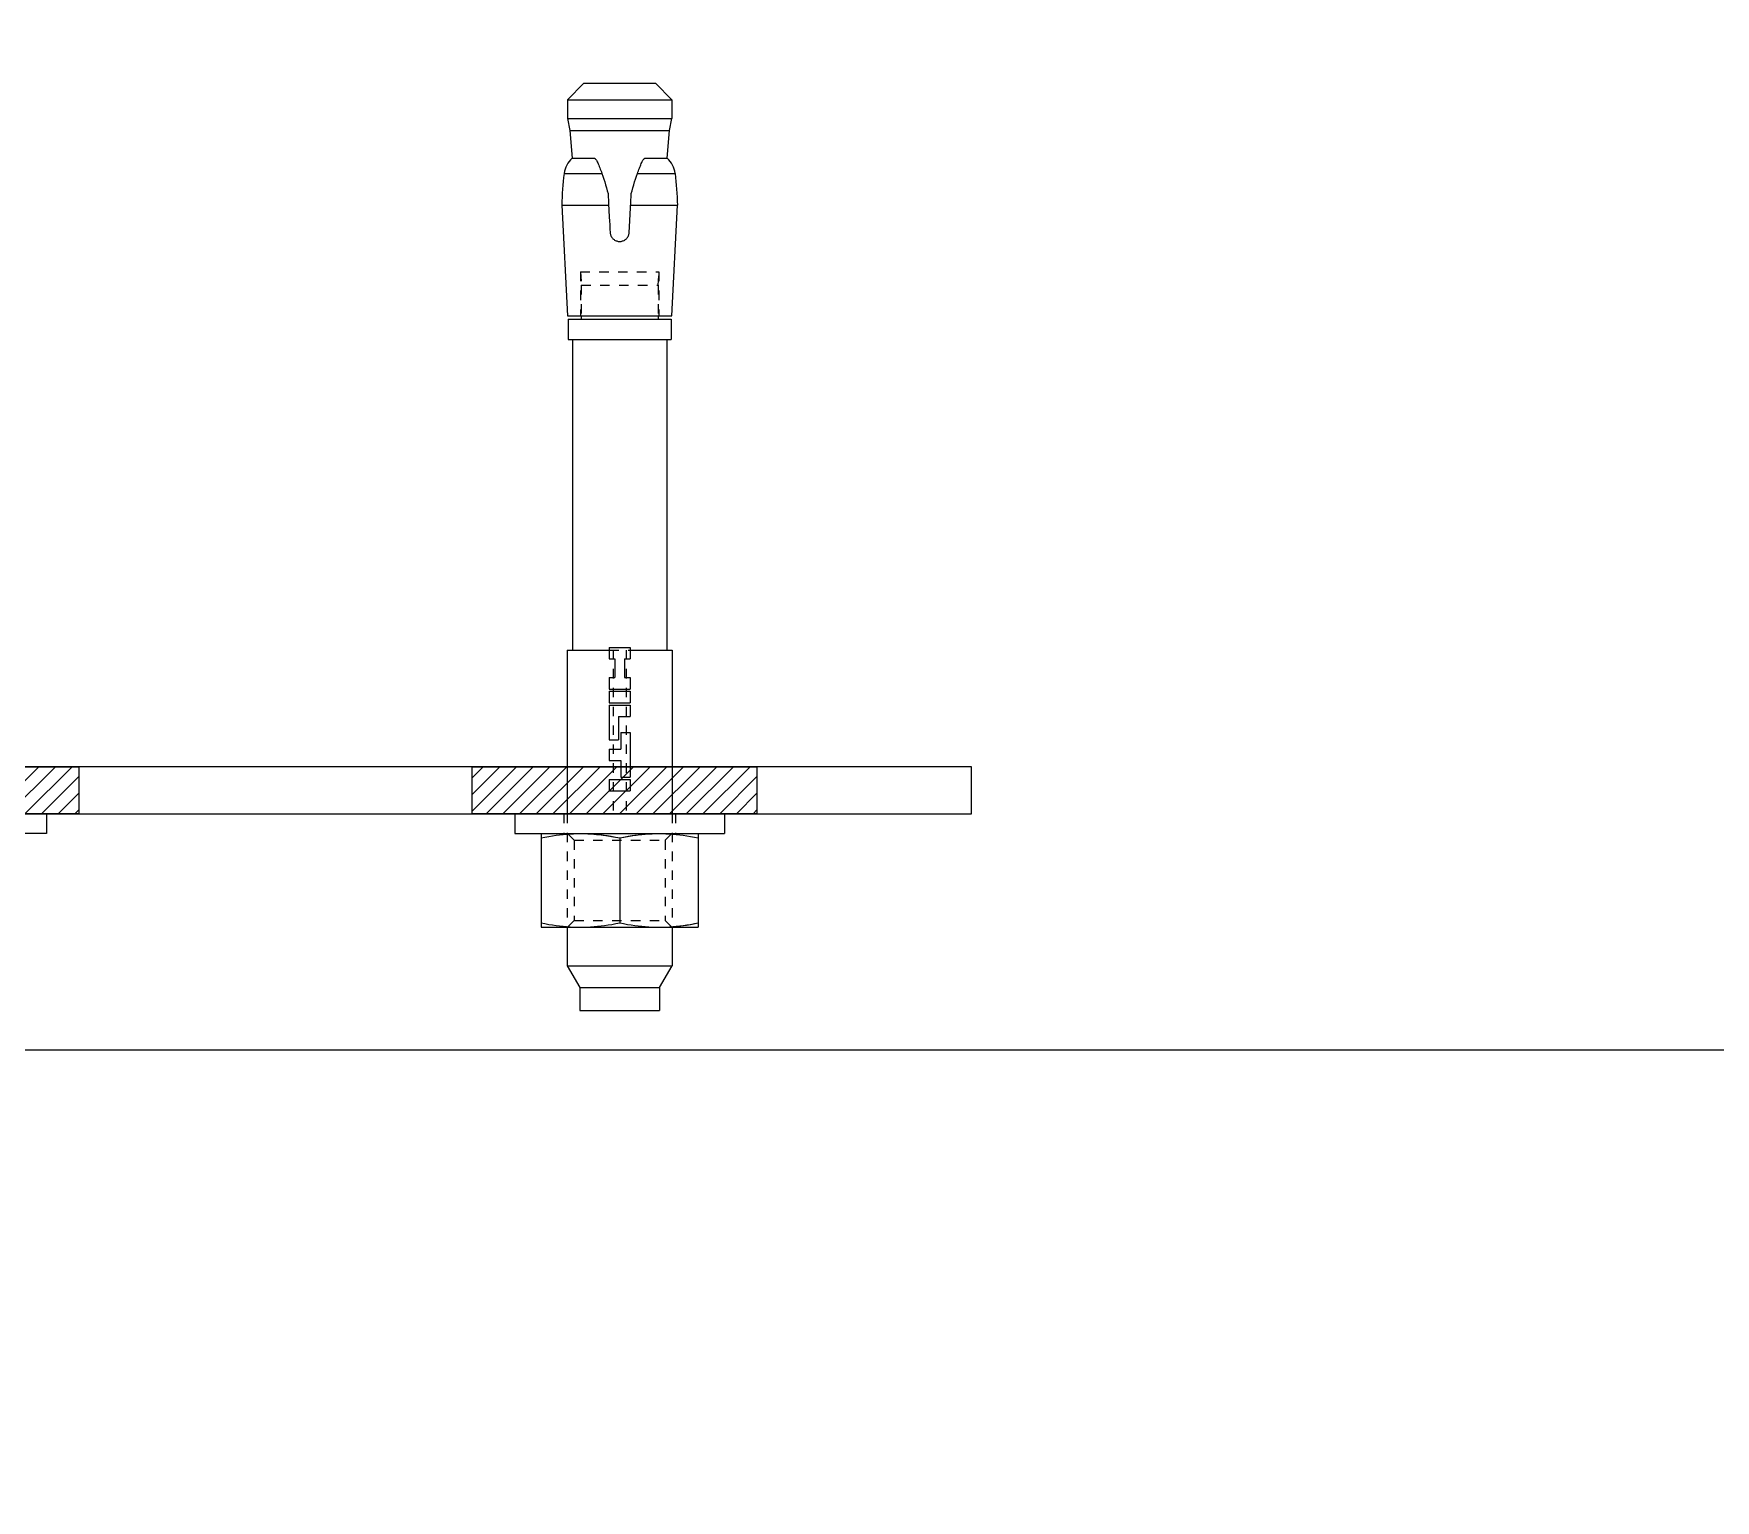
# Model space of a CAD drawing. Header units: inches. Extents: x 21 to 32698, y 13 to 3712.
# Drawn here: x 17379.13 to 17396.95, y 974.31 to 989.85 of the extents above; entities that cross this region are included whole.
import ezdxf

# ---------------------------------------------------------------- set-up
doc = ezdxf.new("R2010")
doc.units = ezdxf.units.IN
doc.header["$MEASUREMENT"] = 0
doc.set_wipeout_variables(frame=1)
for name, pattern in [('DOT', [6.35, 0, -6.35]), ('phl_center', [0.75, 0.4, -0.35]), ('phl_thick', [0])]:
    doc.linetypes.add(name, pattern=pattern)
for name, color, linetype, lineweight in [('Z_MİM_-KM-BEAM-RAY', 8, 'DOT', 25), ('Z_MİM_-KM-GLAZ', 8, 'Continuous', 25), ('Z_MİM_-KM-IZO-THERMAL-ROCKWOOL', 8, 'BATTING', 25), ('Z_MİM_-KM-WALL', 8, 'Continuous', 25), ('Z_MİM_-KM-WALL-PLASTER', 8, 'Continuous', 25), ('Z_MİM_ALUMINIUM', 8, 'Continuous', 25), ('Z_MİM_projection', 8, 'Continuous', 25)]:
    doc.layers.add(name, color=color, linetype=linetype, lineweight=lineweight)
doc.linetypes.add('BATTING', pattern='A,0.00254,-2.54,[134,ltypeshp.shx,S=2.54,R=0,X=-2.54,Y=0],-5.08,[134,ltypeshp.shx,S=2.54,R=180,X=2.54,Y=0],-2.54', length=10.16254)

# ---------------------------------------------------------------- blocks, each defined once
blk = doc.blocks.new('-KM_Kiriş İzi-2K')
at = {"layer": 'Z_MİM_-KM-BEAM-RAY'}
blk.add_line((2035, 0), (2654.998, 0), dxfattribs=at)
blk = doc.blocks.new('DÜBEL')
at = {"layer": 'Z_MİM_projection', "linetype": 'phl_thick'}
for p, q in [((0, 10.42), (2.08, 10.42)), ((0, -11.81), (0, 10.42)), ((2.08, -11.81), (2.08, 10.42)), ((2.08, 7.64), (12.01, 7.64)), ((2.39, 6.82), (2.46, 7.23)), ((2.46, 7.23), (2.55, 7.64)), ((11.68, 7), (11.55, 7.64)), ((12.01, -9.03), (12.01, 7.64)), ((-52.78, 4.83), (-64.52, 5.45)), ((-64.52, 0.47), (-64.52, 5.45)), ((2.18, 5.3), (2.22, 5.67)), ((2.22, 5.67), (2.27, 6.05)), ((2.27, 6.05), (2.32, 6.43)), ((2.32, 6.43), (2.39, 6.82)), ((11.78, 6.38), (11.68, 7)), ((11.86, 5.78), (11.78, 6.38)), ((11.93, 5.19), (11.86, 5.78)), ((-77.43, 3.09), (-75.69, 4.83)), ((-75.69, 4.83), (-73.69, 4.83)), ((-75.69, -6.22), (-75.69, 4.83)), ((-72.43, 4.57), (-73.69, 4.83)), ((-73.69, -6.22), (-73.69, 4.83)), ((-69.49, 4.35), (-72.43, 4.57)), ((-72.43, -5.96), (-72.43, 4.57)), ((-69.49, 1.95), (-69.49, 4.35)), ((-67.88, 1.18), (-67.88, 5.2)), ((-52.78, -6.22), (-52.78, 4.83)), ((-52.43, 4.76), (-50.28, 4.76)), ((-52.43, -6.15), (-52.43, 4.76)), ((-50.28, -6.15), (-50.28, 4.76)), ((-50.28, 4.31), (-17.36, 4.31)), ((-17.36, 4.86), (0, 4.86)), ((-17.36, 0.41), (-17.36, 4.86)), ((2.08, 3.47), (2.09, 3.84)), ((2.09, 3.84), (2.1, 4.2)), ((2.1, 4.2), (2.12, 4.57)), ((2.12, 4.57), (2.14, 4.93)), ((2.14, 4.93), (2.18, 5.3)), ((11.98, 4.62), (11.93, 5.19)), ((12, 4.05), (11.98, 4.62)), ((12.01, 3.47), (12, 4.05)), ((12.01, 4.86), (16.11, 4.86)), ((18.4, 3.54), (16.11, 4.86)), ((16.11, -6.25), (16.11, 4.86)), ((-77.43, -4.48), (-77.43, 3.09)), ((-69.46, 1.92), (-69.49, 1.95)), ((-69.42, 1.89), (-69.46, 1.92)), ((-69.39, 1.86), (-69.42, 1.89)), ((-69.35, 1.83), (-69.39, 1.86)), ((-69.31, 1.79), (-69.35, 1.83)), ((-69.27, 1.76), (-69.31, 1.79)), ((-52.78, 3.37), (-52.43, 3.37)), ((2.09, 3.07), (2.08, 3.47)), ((2.1, 2.67), (2.09, 3.07)), ((2.12, 2.27), (2.1, 2.67)), ((2.16, 1.87), (2.12, 2.27)), ((2.2, 1.46), (2.16, 1.87)), ((11.92, 1.65), (11.95, 2.01)), ((11.95, 2.01), (11.98, 2.38)), ((11.98, 2.38), (12, 2.74)), ((12, 2.74), (12.01, 3.11)), ((12.01, 3.11), (12.01, 3.47)), ((18.4, 3.54), (20.83, 3.54)), ((18.4, -4.93), (18.4, 3.54)), ((20.83, -4.93), (20.83, 3.54)), ((-69.23, 1.73), (-69.27, 1.76)), ((-69.13, 1.69), (-69.23, 1.73)), ((-69.03, 1.64), (-69.13, 1.69)), ((-68.92, 1.59), (-69.03, 1.64)), ((-68.8, 1.55), (-68.92, 1.59)), ((-68.68, 1.5), (-68.8, 1.55)), ((-68.56, 1.44), (-68.68, 1.5)), ((-68.43, 1.39), (-68.56, 1.44)), ((-68.3, 1.34), (-68.43, 1.39)), ((-68.16, 1.29), (-68.3, 1.34)), ((-68.02, 1.24), (-68.16, 1.29)), ((-67.88, 1.18), (-68.02, 1.24)), ((-67.58, 1.08), (-67.88, 1.18)), ((-67.28, 0.98), (-67.58, 1.08)), ((-66.98, 0.88), (-67.28, 0.98)), ((-66.67, 0.79), (-66.98, 0.88)), ((-66.36, 0.7), (-66.67, 0.79)), ((-66.05, 0.62), (-66.36, 0.7)), ((-65.74, 0.54), (-66.05, 0.62)), ((-65.56, 0.53), (-65.74, 0.54)), ((-65.39, 0.52), (-65.56, 0.53)), ((-65.04, 0.5), (-65.39, 0.52)), ((-64.87, 0.49), (-65.04, 0.5)), ((-61.6, 0.32), (-64.87, 0.49)), ((-61.52, 0.31), (-61.6, 0.32)), ((-61.44, 0.29), (-61.52, 0.31)), ((-61.36, 0.27), (-61.44, 0.29)), ((-61.29, 0.24), (-61.36, 0.27)), ((-61.21, 0.21), (-61.29, 0.24)), ((-61.15, 0.17), (-61.21, 0.21)), ((-61.08, 0.12), (-61.15, 0.17)), ((-61.02, 0.07), (-61.08, 0.12)), ((-60.96, 0.02), (-61.02, 0.07)), ((-60.91, -0.03), (-60.96, 0.02)), ((-17.65, 0.41), (-16.43, 0.41)), ((-17.65, -1.8), (-17.65, 0.41)), ((-16.43, -0.17), (-16.43, 0.41)), ((-14.44, 0.41), (-13.23, 0.41)), ((-14.44, -0.17), (-14.44, 0.41)), ((-13.23, -1.8), (-13.23, 0.41)), ((-12.99, 0.41), (-11.77, 0.41)), ((-12.99, -1.8), (-12.99, 0.41)), ((-11.77, -1.8), (-11.77, 0.41)), ((-11.53, 0.41), (-10.31, 0.41)), ((-11.53, -1.8), (-11.53, 0.41)), ((-10.31, -0.82), (-10.31, 0.41)), ((-8.64, 0.41), (-3.89, 0.41)), ((-8.64, -0.57), (-8.64, 0.41)), ((-3.89, -0.57), (-3.89, 0.41)), ((-3.65, 0.41), (-2.43, 0.41)), ((-3.65, -1.8), (-3.65, 0.41)), ((-2.43, -1.8), (-2.43, 0.41)), ((2.25, 1.05), (2.2, 1.46)), ((2.31, 0.63), (2.25, 1.05)), ((2.38, 0.2), (2.31, 0.63)), ((2.46, -0.24), (2.38, 0.2)), ((11.63, -0.28), (11.71, 0.12)), ((11.71, 0.12), (11.77, 0.51)), ((11.77, 0.51), (11.83, 0.9)), ((11.83, 0.9), (11.88, 1.27)), ((11.88, 1.27), (11.92, 1.65)), ((-63.26, -1.8), (-62.84, -1.78)), ((-62.84, -1.78), (-62.43, -1.75)), ((-62.43, -1.75), (-62.01, -1.73)), ((-62.01, -1.73), (-61.6, -1.71)), ((-61.6, -1.71), (-61.52, -1.7)), ((-61.52, -1.7), (-61.44, -1.68)), ((-61.44, -1.68), (-61.36, -1.66)), ((-61.36, -1.66), (-61.29, -1.63)), ((-61.29, -1.63), (-61.21, -1.6)), ((-61.21, -1.6), (-61.15, -1.56)), ((-61.15, -1.56), (-61.08, -1.51)), ((-61.08, -1.51), (-61.02, -1.46)), ((-61.02, -1.46), (-60.96, -1.41)), ((-60.96, -1.41), (-60.91, -1.35)), ((-60.86, -0.1), (-60.91, -0.03)), ((-60.91, -1.35), (-60.86, -1.29)), ((-60.82, -0.16), (-60.86, -0.1)), ((-60.86, -1.29), (-60.82, -1.23)), ((-60.78, -0.23), (-60.82, -0.16)), ((-60.82, -1.23), (-60.78, -1.16)), ((-60.74, -0.31), (-60.78, -0.23)), ((-60.78, -1.16), (-60.74, -1.08)), ((-60.72, -0.38), (-60.74, -0.31)), ((-60.74, -1.08), (-60.72, -1.01)), ((-60.69, -0.46), (-60.72, -0.38)), ((-60.72, -1.01), (-60.69, -0.93)), ((-60.68, -0.54), (-60.69, -0.46)), ((-60.69, -0.93), (-60.68, -0.85)), ((-60.67, -0.62), (-60.68, -0.54)), ((-60.68, -0.85), (-60.67, -0.77)), ((-60.67, -0.69), (-60.67, -0.62)), ((-60.67, -0.77), (-60.67, -0.69)), ((-16.43, -0.17), (-14.44, -0.17)), ((-16.43, -1.19), (-14.44, -1.19)), ((-16.43, -1.8), (-16.43, -1.19)), ((-14.44, -1.8), (-14.44, -1.19)), ((-10.31, -0.82), (-7.84, -0.82)), ((-8.64, -0.57), (-6.87, -0.57)), ((-7.84, -1.8), (-7.84, -0.82)), ((-6.87, -1.8), (-6.87, -0.57)), ((-5.65, -0.57), (-3.89, -0.57)), ((-5.65, -1.8), (-5.65, -0.57)), ((2.31, -2.02), (2.38, -1.59)), ((2.38, -1.59), (2.46, -1.15)), ((2.55, -0.69), (2.46, -0.24)), ((2.46, -1.15), (2.55, -0.69)), ((2.55, -0.69), (11.55, -0.69)), ((11.55, -0.69), (11.63, -0.28)), ((11.63, -1.11), (11.55, -0.69)), ((11.71, -1.51), (11.63, -1.11)), ((11.77, -1.9), (11.71, -1.51)), ((-69.49, -3.34), (-69.46, -3.31)), ((-69.49, -5.74), (-69.49, -3.34)), ((-69.46, -3.31), (-69.42, -3.28)), ((-69.42, -3.28), (-69.39, -3.25)), ((-69.39, -3.25), (-69.35, -3.21)), ((-69.35, -3.21), (-69.31, -3.18)), ((-69.31, -3.18), (-69.27, -3.15)), ((-69.27, -3.15), (-69.23, -3.12)), ((-69.23, -3.12), (-69.12, -3.07)), ((-69.12, -3.07), (-69.01, -3.02)), ((-69.01, -3.02), (-68.88, -2.97)), ((-68.88, -2.97), (-68.75, -2.91)), ((-68.75, -2.91), (-68.62, -2.86)), ((-68.62, -2.86), (-68.48, -2.8)), ((-68.48, -2.8), (-68.34, -2.75)), ((-68.34, -2.75), (-68.19, -2.69)), ((-68.19, -2.69), (-68.04, -2.63)), ((-68.04, -2.63), (-67.88, -2.57)), ((-67.88, -2.57), (-67.58, -2.47)), ((-67.88, -6.59), (-67.88, -2.57)), ((-67.58, -2.47), (-67.28, -2.37)), ((-67.28, -2.37), (-66.98, -2.27)), ((-66.98, -2.27), (-66.67, -2.18)), ((-66.67, -2.18), (-66.36, -2.09)), ((-66.36, -2.09), (-66.05, -2.01)), ((-66.05, -2.01), (-65.74, -1.93)), ((-65.74, -1.93), (-65.56, -1.92)), ((-65.56, -1.92), (-65.39, -1.91)), ((-65.39, -1.91), (-65.04, -1.89)), ((-65.04, -1.89), (-64.87, -1.88)), ((-64.87, -1.88), (-64.69, -1.87)), ((-64.69, -1.87), (-63.26, -1.8)), ((-64.52, -6.84), (-64.52, -1.86)), ((-17.65, -1.8), (-16.43, -1.8)), ((-17.36, -6.25), (-17.36, -1.8)), ((-14.44, -1.8), (-13.23, -1.8)), ((-12.99, -1.8), (-11.77, -1.8)), ((-11.53, -1.8), (-7.84, -1.8)), ((-6.87, -1.8), (-5.65, -1.8)), ((-3.65, -1.8), (-2.43, -1.8)), ((2.12, -3.66), (2.16, -3.25)), ((2.16, -3.25), (2.2, -2.85)), ((2.2, -2.85), (2.25, -2.44)), ((2.25, -2.44), (2.31, -2.02)), ((11.83, -2.29), (11.77, -1.9)), ((11.88, -2.66), (11.83, -2.29)), ((11.92, -3.03), (11.88, -2.66)), ((11.95, -3.4), (11.92, -3.03)), ((11.98, -3.77), (11.95, -3.4)), ((-75.69, -6.22), (-77.43, -4.48)), ((-52.78, -4.76), (-52.43, -4.76)), ((2.08, -4.86), (2.09, -4.46)), ((2.09, -5.23), (2.08, -4.86)), ((2.09, -4.46), (2.1, -4.06)), ((2.1, -5.59), (2.09, -5.23)), ((2.1, -4.06), (2.12, -3.66)), ((12, -4.13), (11.98, -3.77)), ((12.01, -4.5), (12, -4.13)), ((12, -5.59), (12.01, -5.23)), ((12.01, -4.86), (12.01, -4.5)), ((12.01, -5.23), (12.01, -4.86)), ((16.11, -6.25), (18.4, -4.93)), ((18.4, -4.93), (20.83, -4.93)), ((-75.69, -6.22), (-73.69, -6.22)), ((-73.69, -6.22), (-72.43, -5.96)), ((-72.43, -5.96), (-69.49, -5.74)), ((-64.52, -6.84), (-52.78, -6.22)), ((-52.43, -6.15), (-50.28, -6.15)), ((-50.28, -5.69), (-17.36, -5.69)), ((-17.36, -6.25), (0, -6.25)), ((2.12, -5.95), (2.1, -5.59)), ((2.14, -6.32), (2.12, -5.95)), ((2.18, -6.69), (2.14, -6.32)), ((2.22, -7.06), (2.18, -6.69)), ((2.27, -7.44), (2.22, -7.06)), ((11.83, -7.44), (11.88, -7.06)), ((11.88, -7.06), (11.92, -6.69)), ((11.92, -6.69), (11.95, -6.32)), ((11.95, -6.32), (11.98, -5.95)), ((11.98, -5.95), (12, -5.59)), ((12.01, -6.25), (16.11, -6.25)), ((2.32, -7.82), (2.27, -7.44)), ((2.39, -8.21), (2.32, -7.82)), ((2.46, -8.61), (2.39, -8.21)), ((2.55, -9.03), (2.46, -8.61)), ((11.55, -9.03), (11.63, -8.61)), ((11.63, -8.61), (11.71, -8.21)), ((11.71, -8.21), (11.77, -7.82)), ((11.77, -7.82), (11.83, -7.44)), ((2.08, -9.03), (12.01, -9.03)), ((0, -11.81), (2.08, -11.81))]:
    blk.add_line(p, q, dxfattribs=at)
at = {"layer": 'Z_MİM_projection', "linetype": 'phl_center'}
for p, q in [((2.08, -9.03), (2.08, 7.64)), ((2.39, 6.82), (2.46, 7.23)), ((2.46, 7.23), (2.55, 7.64)), ((11.63, 7.23), (11.55, 7.64)), ((11.71, 6.82), (11.63, 7.23)), ((-64.52, 0.47), (-64.52, 5.45)), ((2.18, 5.3), (2.22, 5.67)), ((2.22, 5.67), (2.27, 6.05)), ((2.27, 6.05), (2.32, 6.43)), ((2.32, 6.43), (2.39, 6.82)), ((11.77, 6.43), (11.71, 6.82)), ((11.83, 6.05), (11.77, 6.43)), ((11.88, 5.67), (11.83, 6.05)), ((11.92, 5.3), (11.88, 5.67)), ((-75.69, -6.22), (-75.69, 4.83)), ((-73.69, -6.22), (-73.69, 4.83)), ((-72.43, -5.96), (-72.43, 4.57)), ((-69.49, 1.95), (-69.49, 4.35)), ((-67.88, 1.18), (-67.88, 5.2)), ((0, 5.21), (2.08, 5.21)), ((0, 4.86), (12.01, 4.86)), ((2.8, 4.11), (2.08, 4.83)), ((2.08, 3.47), (2.09, 3.84)), ((2.09, 3.84), (2.1, 4.2)), ((2.1, 4.2), (2.12, 4.57)), ((2.12, 4.57), (2.14, 4.93)), ((2.14, 4.93), (2.18, 5.3)), ((2.8, 4.11), (11.3, 4.11)), ((2.8, -5.5), (2.8, 4.11)), ((11.3, 4.11), (12.01, 4.83)), ((11.3, -5.5), (11.3, 4.11)), ((11.95, 4.93), (11.92, 5.3)), ((11.98, 4.57), (11.95, 4.93)), ((12, 4.2), (11.98, 4.57)), ((12.01, 3.84), (12, 4.2)), ((12.01, 3.47), (12.01, 3.84)), ((16.11, -6.25), (16.11, 4.86)), ((-56.04, 3.37), (-57.46, 3.47)), ((-57.46, 3.47), (-52.78, 3.47)), ((-57.46, -4.86), (-57.46, 3.47)), ((-56.04, 3.37), (-52.78, 3.37)), ((-56.04, -4.76), (-56.04, 3.37)), ((2.09, 3.11), (2.08, 3.47)), ((2.1, 2.74), (2.09, 3.11)), ((2.12, 2.38), (2.1, 2.74)), ((2.14, 2.01), (2.12, 2.38)), ((2.18, 1.65), (2.14, 2.01)), ((11.92, 1.65), (11.95, 2.01)), ((11.95, 2.01), (11.98, 2.38)), ((11.98, 2.38), (12, 2.74)), ((12, 2.74), (12.01, 3.11)), ((12.01, 3.11), (12.01, 3.47)), ((18.4, -4.93), (18.4, 3.54)), ((-17.36, -1.8), (-17.36, 0.41)), ((-17.36, 0), (0, 0)), ((0, -1.39), (0, 0)), ((2.22, 1.27), (2.18, 1.65)), ((2.27, 0.9), (2.22, 1.27)), ((2.32, 0.51), (2.27, 0.9)), ((2.39, 0.12), (2.32, 0.51)), ((2.46, -0.28), (2.39, 0.12)), ((11.63, -0.28), (11.71, 0.12)), ((11.71, 0.12), (11.77, 0.51)), ((11.77, 0.51), (11.83, 0.9)), ((11.83, 0.9), (11.88, 1.27)), ((11.88, 1.27), (11.92, 1.65)), ((-17.36, -1.39), (0, -1.39)), ((2.32, -1.96), (2.42, -1.34)), ((2.42, -1.34), (2.55, -0.69)), ((2.55, -0.69), (2.46, -0.28)), ((2.55, -0.69), (11.55, -0.69)), ((11.55, -0.69), (11.63, -0.28)), ((11.63, -1.11), (11.55, -0.69)), ((11.71, -1.51), (11.63, -1.11)), ((11.77, -1.9), (11.71, -1.51)), ((-69.49, -5.74), (-69.49, -3.34)), ((-67.88, -6.59), (-67.88, -2.57)), ((-64.52, -6.84), (-64.52, -1.86)), ((2.12, -3.72), (2.17, -3.14)), ((2.17, -3.14), (2.23, -2.56)), ((2.23, -2.56), (2.32, -1.96)), ((11.83, -2.29), (11.77, -1.9)), ((11.88, -2.66), (11.83, -2.29)), ((11.92, -3.03), (11.88, -2.66)), ((11.95, -3.4), (11.92, -3.03)), ((11.98, -3.77), (11.95, -3.4)), ((-57.46, -4.86), (-56.04, -4.76)), ((-57.46, -4.86), (-52.78, -4.86)), ((-56.04, -4.76), (-52.78, -4.76)), ((2.08, -4.86), (2.09, -4.29)), ((2.09, -5.23), (2.08, -4.86)), ((2.09, -4.29), (2.12, -3.72)), ((2.1, -5.59), (2.09, -5.23)), ((12, -4.13), (11.98, -3.77)), ((12.01, -4.5), (12, -4.13)), ((12, -5.59), (12.01, -5.23)), ((12.01, -4.86), (12.01, -4.5)), ((12.01, -5.23), (12.01, -4.86)), ((0, -6.25), (12.01, -6.25)), ((0, -6.6), (2.08, -6.6)), ((2.08, -6.22), (2.8, -5.5)), ((2.12, -5.95), (2.1, -5.59)), ((2.14, -6.32), (2.12, -5.95)), ((2.18, -6.69), (2.14, -6.32)), ((2.22, -7.06), (2.18, -6.69)), ((2.27, -7.44), (2.22, -7.06)), ((2.8, -5.5), (11.3, -5.5)), ((12.01, -6.22), (11.3, -5.5)), ((11.83, -7.44), (11.88, -7.06)), ((11.88, -7.06), (11.92, -6.69)), ((11.92, -6.69), (11.95, -6.32)), ((11.95, -6.32), (11.98, -5.95)), ((11.98, -5.95), (12, -5.59)), ((2.32, -7.82), (2.27, -7.44)), ((2.39, -8.21), (2.32, -7.82)), ((2.46, -8.61), (2.39, -8.21)), ((2.55, -9.03), (2.46, -8.61)), ((11.55, -9.03), (11.63, -8.61)), ((11.63, -8.61), (11.71, -8.21)), ((11.71, -8.21), (11.77, -7.82)), ((11.77, -7.82), (11.83, -7.44))]:
    blk.add_line(p, q, dxfattribs=at)
at = {"layer": 'Z_MİM_projection', "linetype": 'phl_thick'}
for centre, radius, start, end in [((-63.42, -32.93), 38.4, 91.6416, 96.6689), ((-67.46, 2.45), 2.78, 98.7137, 136.9395), ((-67.46, -3.84), 2.78, 223.0605, 261.2863), ((-63.42, 31.55), 38.4, 263.3311, 268.3584)]:
    blk.add_arc(centre, radius, start, end, dxfattribs=at)
blk = doc.blocks.new('ANK-1')
h = blk.add_hatch()
h.set_pattern_fill('ANSI31', color=256, scale=10)
h.set_pattern_definition([(45, (-331102.9096, -110218.6467), (-0.8838834765, 0.8838834765), [])])
h.paths.add_polyline_path([(75.31, 0), (105.5, 0), (105.5, -5), (75.31, -5)])
h = blk.add_hatch()
h.set_pattern_fill('ANSI31', color=256, scale=10)
h.set_pattern_definition([(45, (-331031.0567, -110218.6467), (-0.8838834765, 0.8838834765), [])])
h.paths.add_polyline_path([(147.17, 0), (177.35, 0), (177.35, -5), (147.17, -5)])
for points in [[(5, -5), (200.09, -5), (200.09, 0)], [(200.09, 0), (68, 0)]]:
    blk.add_lwpolyline(points)
for points in [[(75.31, 0), (105.5, 0), (105.5, -5), (75.31, -5)], [(147.17, 0), (177.35, 0), (177.35, -5), (147.17, -5)]]:
    blk.add_lwpolyline(points, close=True)
at = {"xscale": -1, "rotation": 90}
blk.add_blockref('DÜBEL', (90.26, -5), dxfattribs=at)
at = {"rotation": 270}
blk.add_blockref('DÜBEL', (163.5, -5), dxfattribs=at)
blk = doc.blocks.new('-KM-AL5 140_164')
blk.add_wipeout([(151.488, -34.02), (151.726, -15.48), (149.45, -15.45), (149.45, 7.15), (9.45, 7.15), (9.45, -15.45), (7.398, -15.45), (7.567, -34.061)])
at = {"layer": 'Z_MİM_ALUMINIUM', "elevation": 0.002}
blk.add_lwpolyline([(15.193, -18.45), (143.83, -18.45)], dxfattribs=at)
at = {"xscale": 0.1, "yscale": 0.1, "zscale": 0.1}
blk.add_blockref('ANK-1', (11.793, -15.45, -0.002), dxfattribs=at)

msp = doc.modelspace()

# ---------------------------------------------------------------- linework, layer by layer
at = {"layer": 'Z_MİM_-KM-IZO-THERMAL-ROCKWOOL', "ltscale": 0.45}
msp.add_lwpolyline([(18839.214, 974.583), (17334.214, 974.583), (17334.214, 1004.583), (16649.213, 1004.583), (16649.213, 974.583), (15324.214, 974.583), (15324.214, 1629.583), (15034.214, 1629.583), (15034.215, 2589.584), (18839.214, 2589.584)], close=True, dxfattribs=at)
at = {"layer": 'Z_MİM_-KM-WALL'}
msp.add_lwpolyline([(18831.714, 982.083), (17341.714, 982.083), (17341.714, 1012.083), (16641.713, 1012.083), (16641.713, 982.083), (15331.714, 982.083), (15331.714, 1637.083), (15041.714, 1637.083), (15041.715, 2582.084), (18831.714, 2582.084)], close=True, dxfattribs=at)
at = {"layer": 'Z_MİM_-KM-WALL-PLASTER'}
msp.add_lwpolyline([(18834.214, 979.583), (17339.214, 979.583), (17339.214, 1009.583), (16644.213, 1009.583), (16644.213, 979.583), (15329.214, 979.583), (15329.214, 1634.583), (15039.214, 1634.583), (15039.215, 2584.584), (18834.214, 2584.584)], close=True, dxfattribs=at)

# ---------------------------------------------------------------- block references
at = {"layer": 'Z_MİM_-KM-BEAM-RAY'}
msp.add_blockref('-KM_Kiriş İzi-2K', (15331.714, 982.083), dxfattribs=at)

# ---------------------------------------------------------------- next in the draw order: block references
at = {"layer": 'Z_MİM_-KM-GLAZ'}
msp.add_blockref('-KM-AL5 140_164', (17357.263, 997.533), dxfattribs=at)

doc.saveas('drawing.dxf')
